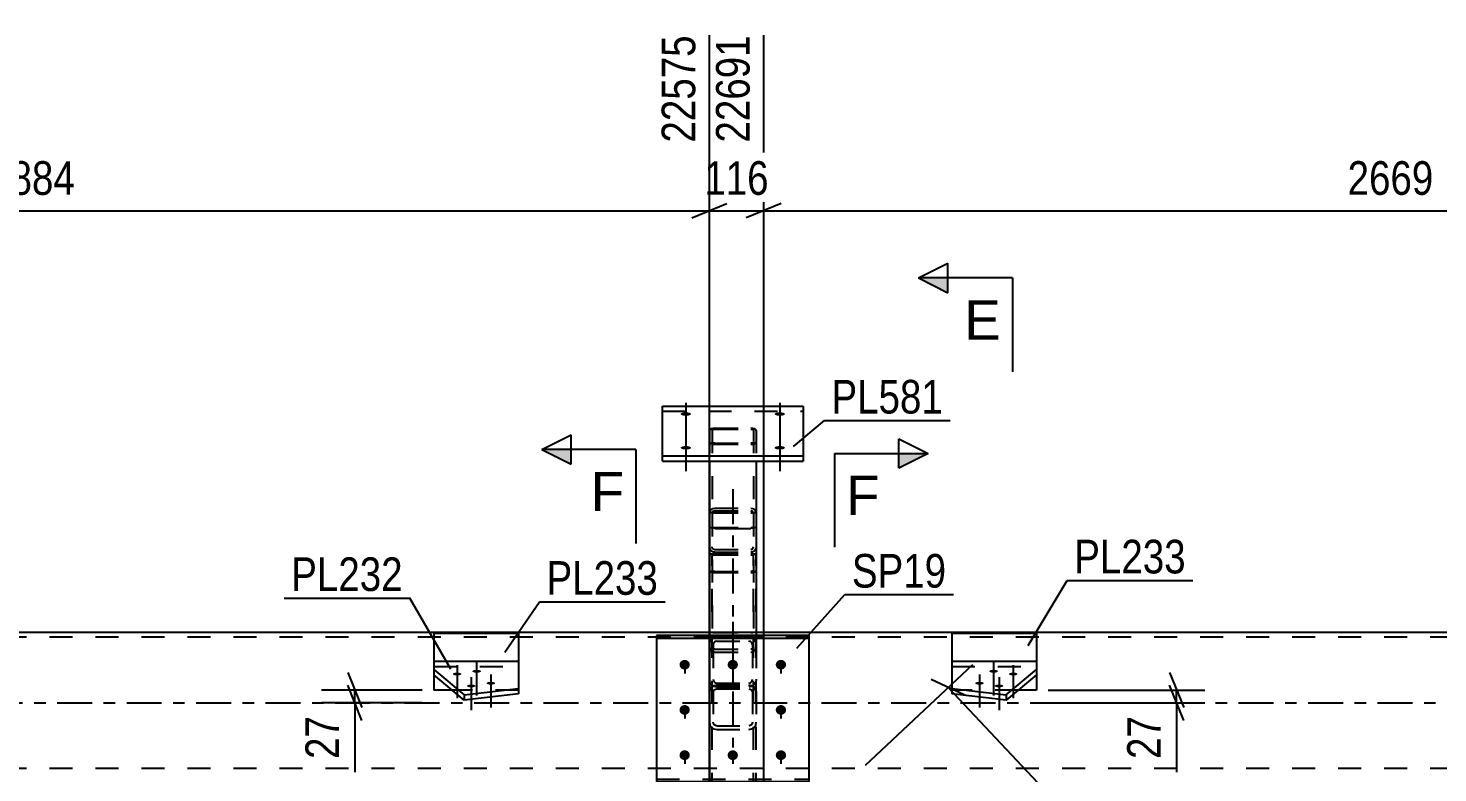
# Model space of a CAD drawing. Header units: millimetres. Extents: x 0 to 1189, y 0 to 841.
# Drawn here: x 908.7 to 1028.8, y 634.8 to 698.2 of the extents above; entities that cross this region are included whole.
import ezdxf

# ---------------------------------------------------------------- set-up
doc = ezdxf.new("R2010")
doc.units = ezdxf.units.MM
doc.linetypes.add('DXK_LINE_DOT2', pattern=[3.9198, 1.9599, -1.9599])
doc.linetypes.add('DXK_LINE_DOT3', pattern=[5.9187, 2.979, -0.9799, 0.9799, -0.9799])
doc.styles.add('Arial', font='ARIAL.TTF', dxfattribs={"height": 0.2})
doc.styles.add('Arial Narrow', font='ARIALN.TTF', dxfattribs={"height": 0.2})

# ---------------------------------------------------------------- blocks, each defined once
blk = doc.blocks.new('Part-814734972-5069 - 4669')
at = {"color": 7, "linetype": 'DXK_LINE_DOT2'}
for p, q in [((966.78, 664.08), (966.75, 664.02)), ((966.75, 664.02), (966.75, 661.38)), ((966.89, 664.14), (966.78, 664.08)), ((967.04, 664.17), (966.89, 664.14)), ((966.99, 664.02), (967, 664.05)), ((966.99, 664.02), (966.99, 655.82)), ((967, 664.05), (967.06, 664.08)), ((967.23, 664.19), (967.04, 664.17)), ((967.06, 664.08), (967.13, 664.1)), ((967.13, 664.1), (967.23, 664.1)), ((967.23, 664.19), (970.27, 664.19)), ((967.23, 664.1), (970.27, 664.1)), ((970.45, 664.17), (970.27, 664.19)), ((970.27, 664.1), (970.36, 664.1)), ((970.36, 664.1), (970.44, 664.08)), ((970.44, 664.08), (970.49, 664.05)), ((970.61, 664.14), (970.45, 664.17)), ((970.49, 664.05), (970.51, 664.02)), ((970.51, 664.02), (970.51, 655.82)), ((970.71, 664.08), (970.61, 664.14)), ((970.75, 664.02), (970.71, 664.08)), ((970.75, 664.02), (970.75, 661.38)), ((966.75, 662.98), (966.78, 662.92)), ((966.78, 662.92), (966.89, 662.87)), ((966.89, 662.87), (967.04, 662.83)), ((967, 662.95), (966.99, 662.98)), ((967.06, 662.92), (967, 662.95)), ((967.04, 662.83), (967.23, 662.82)), ((967.13, 662.91), (967.06, 662.92)), ((967.23, 662.9), (967.13, 662.91)), ((967.23, 662.9), (970.27, 662.9)), ((967.23, 662.82), (970.27, 662.82)), ((970.36, 662.91), (970.27, 662.9)), ((970.27, 662.82), (970.45, 662.83)), ((970.44, 662.92), (970.36, 662.91)), ((970.49, 662.95), (970.44, 662.92)), ((970.45, 662.83), (970.61, 662.87)), ((970.51, 662.98), (970.49, 662.95)), ((970.61, 662.87), (970.71, 662.92)), ((970.71, 662.92), (970.75, 662.98)), ((966.75, 656.88), (966.78, 656.95)), ((966.78, 656.95), (966.89, 657)), ((966.89, 657), (967.04, 657.04)), ((967, 656.91), (966.99, 656.88)), ((967.06, 656.94), (967, 656.91)), ((967.04, 657.04), (967.23, 657.05)), ((967.13, 656.96), (967.06, 656.94)), ((967.23, 656.97), (967.13, 656.96)), ((967.23, 657.05), (970.27, 657.05)), ((967.23, 656.97), (970.27, 656.97)), ((970.27, 657.05), (970.45, 657.04)), ((970.36, 656.96), (970.27, 656.97)), ((970.44, 656.94), (970.36, 656.96)), ((970.44, 656.94), (970.45, 656.93)), ((970.45, 657.04), (970.61, 657)), ((970.45, 656.93), (970.49, 656.91)), ((970.51, 656.88), (970.49, 656.91)), ((970.61, 657), (970.71, 656.95)), ((970.71, 656.95), (970.75, 656.88)), ((966.99, 655.82), (967, 655.78)), ((967, 655.78), (967.06, 655.76)), ((967.06, 655.76), (967.13, 655.74)), ((967.13, 655.74), (967.23, 655.73)), ((967.23, 655.73), (970.27, 655.73)), ((970.27, 655.73), (970.36, 655.74)), ((970.36, 655.74), (970.44, 655.76)), ((970.44, 655.76), (970.49, 655.78)), ((970.49, 655.78), (970.51, 655.82))]:
    blk.add_line(p, q, dxfattribs=at)
at = {"color": 2, "linetype": 'Continuous'}
for p, q in [((966.75, 661.38), (966.75, 655.82)), ((970.75, 661.38), (970.75, 655.82)), ((966.78, 655.75), (966.75, 655.82)), ((966.89, 655.7), (966.78, 655.75)), ((967.04, 655.66), (966.89, 655.7)), ((967.23, 655.65), (967.04, 655.66)), ((967.23, 655.65), (970.27, 655.65)), ((970.45, 655.66), (970.27, 655.65)), ((970.61, 655.7), (970.45, 655.66)), ((970.71, 655.75), (970.61, 655.7)), ((970.75, 655.82), (970.71, 655.75))]:
    blk.add_line(p, q, dxfattribs=at)
blk = doc.blocks.new('Part-814734972-4815 - 4669')
at = {"color": 2, "linetype": 'Continuous'}
for p, q in [((943.29, 646.69), (943.29, 644.33)), ((950.49, 646.69), (943.29, 646.69)), ((950.49, 646.69), (950.49, 644.33)), ((943.29, 643.19), (943.29, 641.89)), ((944.84, 641.89), (943.29, 641.89))]:
    blk.add_line(p, q, dxfattribs=at)
at = {"color": 7, "linetype": 'DXK_LINE_DOT2'}
for p, q in [((943.29, 644.33), (943.29, 643.19)), ((950.49, 644.33), (950.49, 641.89)), ((950.49, 641.89), (944.84, 641.89))]:
    blk.add_line(p, q, dxfattribs=at)
blk = doc.blocks.new('Bolt-814734972-4718 - 4669')
at = {"linetype": 'Continuous'}
for points in [[(990.96, 643.36), (990.89, 643.37), (990.81, 643.37), (990.75, 643.39), (990.69, 643.4), (990.65, 643.42), (990.62, 643.45), (990.6, 643.47), (990.6, 643.5), (990.62, 643.52), (990.65, 643.55), (990.69, 643.57), (990.75, 643.59), (990.81, 643.6), (990.89, 643.61), (990.96, 643.61), (991.04, 643.61), (991.11, 643.6), (991.17, 643.59), (991.23, 643.57), (991.27, 643.55), (991.3, 643.52), (991.32, 643.5), (991.32, 643.47), (991.3, 643.45), (991.27, 643.42), (991.23, 643.4), (991.17, 643.39), (991.11, 643.37), (991.04, 643.37)], [(989.75, 642.35), (989.68, 642.35), (989.61, 642.36), (989.54, 642.37), (989.49, 642.39), (989.44, 642.41), (989.41, 642.43), (989.39, 642.46), (989.39, 642.48), (989.41, 642.51), (989.44, 642.53), (989.49, 642.55), (989.54, 642.57), (989.61, 642.58), (989.68, 642.59), (989.75, 642.6), (989.83, 642.59), (989.9, 642.58), (989.96, 642.57), (990.02, 642.55), (990.06, 642.53), (990.1, 642.51), (990.11, 642.48), (990.11, 642.46), (990.1, 642.43), (990.06, 642.41), (990.02, 642.39), (989.96, 642.37), (989.9, 642.36), (989.83, 642.35)], [(991.42, 642.12), (991.34, 642.12), (991.27, 642.13), (991.21, 642.14), (991.15, 642.16), (991.11, 642.18), (991.08, 642.2), (991.06, 642.23), (991.06, 642.25), (991.08, 642.28), (991.11, 642.3), (991.15, 642.32), (991.21, 642.34), (991.27, 642.35), (991.34, 642.36), (991.42, 642.36), (991.49, 642.36), (991.57, 642.35), (991.63, 642.34), (991.69, 642.32), (991.73, 642.3), (991.76, 642.28), (991.78, 642.25), (991.78, 642.23), (991.76, 642.2), (991.73, 642.18), (991.69, 642.16), (991.63, 642.14), (991.57, 642.13), (991.49, 642.12)], [(992.63, 643.13), (992.55, 643.13), (992.48, 643.14), (992.42, 643.15), (992.36, 643.17), (992.32, 643.19), (992.29, 643.22), (992.27, 643.24), (992.27, 643.27), (992.29, 643.29), (992.32, 643.31), (992.36, 643.34), (992.42, 643.35), (992.48, 643.37), (992.55, 643.37), (992.63, 643.38), (992.7, 643.37), (992.77, 643.37), (992.84, 643.35), (992.9, 643.34), (992.94, 643.31), (992.97, 643.29), (992.99, 643.27), (992.99, 643.24), (992.97, 643.22), (992.94, 643.19), (992.9, 643.17), (992.84, 643.15), (992.77, 643.14), (992.7, 643.13)]]:
    blk.add_hatch(color=1, dxfattribs=at).paths.add_polyline_path(points)
at = {"color": 1, "linetype": 'Continuous'}
for p, q in [((990.96, 644.24), (990.96, 641.42)), ((992.63, 644), (992.63, 641.19)), ((989.75, 643.22), (989.75, 640.4)), ((991.42, 642.99), (991.42, 640.17))]:
    blk.add_line(p, q, dxfattribs=at)
blk = doc.blocks.new('Part-814734972-5061 - 4669')
at = {"color": 7, "linetype": 'DXK_LINE_DOT3'}
blk.add_line((968.75, 659), (968.75, 641.42), dxfattribs=at)
at = {"color": 7, "linetype": 'DXK_LINE_DOT2'}
for p, q in [((966.75, 656.93), (966.78, 657.1)), ((966.75, 656.93), (966.75, 655.82)), ((966.78, 657.1), (966.89, 657.24)), ((966.89, 657.24), (967.04, 657.34)), ((967, 657.01), (966.99, 656.93)), ((966.99, 656.93), (966.99, 645.61)), ((967.06, 657.09), (967, 657.01)), ((967.04, 657.34), (967.23, 657.38)), ((967.13, 657.13), (967.06, 657.09)), ((967.23, 657.15), (967.13, 657.13)), ((967.23, 657.38), (970.27, 657.38)), ((967.23, 657.15), (970.27, 657.15)), ((970.27, 657.38), (970.45, 657.34)), ((970.36, 657.13), (970.27, 657.15)), ((970.44, 657.09), (970.36, 657.13)), ((970.49, 657.01), (970.44, 657.09)), ((970.45, 657.34), (970.61, 657.24)), ((970.51, 656.93), (970.49, 657.01)), ((970.51, 656.93), (970.51, 645.61)), ((970.61, 657.24), (970.71, 657.1)), ((970.71, 657.1), (970.75, 656.93)), ((970.75, 656.93), (970.75, 655.82)), ((966.78, 653.91), (966.75, 654.08)), ((966.89, 653.76), (966.78, 653.91)), ((967.04, 653.66), (966.89, 653.76)), ((967, 653.99), (966.99, 654.08)), ((967.04, 653.94), (967, 653.99)), ((967.06, 653.92), (967.04, 653.94)), ((967.23, 653.63), (967.04, 653.66)), ((967.06, 653.92), (967.13, 653.87)), ((967.13, 653.87), (967.23, 653.85)), ((967.23, 653.85), (970.27, 653.85)), ((967.23, 653.63), (970.27, 653.63)), ((970.27, 653.85), (970.36, 653.87)), ((970.45, 653.66), (970.27, 653.63)), ((970.36, 653.87), (970.44, 653.92)), ((970.44, 653.92), (970.45, 653.94)), ((970.45, 653.94), (970.49, 653.99)), ((970.61, 653.76), (970.45, 653.66)), ((970.49, 653.99), (970.51, 654.08)), ((970.71, 653.91), (970.61, 653.76)), ((970.75, 654.08), (970.71, 653.91)), ((970.75, 646.8), (966.75, 646.8)), ((966.75, 646.8), (966.75, 645.61)), ((967.04, 646.8), (967.23, 646.8)), ((967.23, 646.8), (970.27, 646.8)), ((970.27, 646.8), (970.45, 646.8)), ((970.75, 646.8), (970.75, 645.61)), ((966.75, 645.61), (966.78, 645.42)), ((967, 645.51), (966.99, 645.61)), ((967.06, 645.43), (967, 645.51)), ((967.04, 645.14), (967.23, 645.1)), ((967.13, 645.38), (967.06, 645.43)), ((967.23, 645.36), (967.13, 645.38)), ((967.23, 645.36), (970.27, 645.36)), ((967.23, 645.1), (970.27, 645.1)), ((970.36, 645.38), (970.27, 645.36)), ((970.27, 645.1), (970.45, 645.14)), ((970.44, 645.43), (970.36, 645.38)), ((970.49, 645.51), (970.44, 645.43)), ((970.51, 645.61), (970.49, 645.51)), ((970.71, 645.42), (970.75, 645.61))]:
    blk.add_line(p, q, dxfattribs=at)
at = {"color": 2, "linetype": 'Continuous'}
for p, q in [((966.75, 655.82), (966.75, 646.8)), ((970.75, 655.82), (970.75, 646.8))]:
    blk.add_line(p, q, dxfattribs=at)
at = {"color": 7, "linetype": 'DXK_LINE_DOT2'}
for centre, start, end in [((967.25, 645.59), 200.6717, 245.5853), ((970.24, 645.59), 294.4147, 339.3283)]:
    blk.add_arc(centre, 0.497, start, end, dxfattribs=at)
blk = doc.blocks.new('Bolt-814734972-4819 - 4669')
at = {"linetype": 'Continuous'}
for points in [[(964.65, 644.46), (964.74, 644.45), (964.83, 644.42), (964.9, 644.38), (964.97, 644.32), (965.03, 644.25), (965.06, 644.17), (965.08, 644.09), (965.08, 644), (965.06, 643.92), (965.03, 643.84), (964.97, 643.77), (964.9, 643.71), (964.83, 643.67), (964.74, 643.64), (964.65, 643.63), (964.55, 643.64), (964.47, 643.67), (964.39, 643.71), (964.32, 643.77), (964.27, 643.84), (964.23, 643.92), (964.21, 644), (964.21, 644.09), (964.23, 644.17), (964.27, 644.25), (964.32, 644.32), (964.39, 644.38), (964.47, 644.42), (964.55, 644.45)], [(968.75, 644.46), (968.84, 644.45), (968.93, 644.42), (969, 644.38), (969.07, 644.32), (969.13, 644.25), (969.16, 644.17), (969.18, 644.09), (969.18, 644), (969.16, 643.92), (969.13, 643.84), (969.07, 643.77), (969, 643.71), (968.93, 643.67), (968.84, 643.64), (968.75, 643.63), (968.65, 643.64), (968.57, 643.67), (968.49, 643.71), (968.42, 643.77), (968.37, 643.84), (968.33, 643.92), (968.31, 644), (968.31, 644.09), (968.33, 644.17), (968.37, 644.25), (968.42, 644.32), (968.49, 644.38), (968.57, 644.42), (968.65, 644.45)], [(972.85, 644.46), (972.94, 644.45), (973.03, 644.42), (973.1, 644.38), (973.17, 644.32), (973.23, 644.25), (973.26, 644.17), (973.28, 644.09), (973.28, 644), (973.26, 643.92), (973.23, 643.84), (973.17, 643.77), (973.1, 643.71), (973.03, 643.67), (972.94, 643.64), (972.85, 643.63), (972.75, 643.64), (972.67, 643.67), (972.59, 643.71), (972.52, 643.77), (972.47, 643.84), (972.43, 643.92), (972.41, 644), (972.41, 644.09), (972.43, 644.17), (972.47, 644.25), (972.52, 644.32), (972.59, 644.38), (972.67, 644.42), (972.75, 644.45)], [(964.65, 640.61), (964.74, 640.6), (964.83, 640.57), (964.9, 640.53), (964.97, 640.47), (965.03, 640.4), (965.06, 640.32), (965.08, 640.24), (965.08, 640.15), (965.06, 640.07), (965.03, 639.99), (964.97, 639.92), (964.9, 639.86), (964.83, 639.82), (964.74, 639.79), (964.65, 639.78), (964.55, 639.79), (964.47, 639.82), (964.39, 639.86), (964.32, 639.92), (964.27, 639.99), (964.23, 640.07), (964.21, 640.15), (964.21, 640.24), (964.23, 640.32), (964.27, 640.4), (964.32, 640.47), (964.39, 640.53), (964.47, 640.57), (964.55, 640.6)], [(972.85, 640.61), (972.94, 640.6), (973.03, 640.57), (973.1, 640.53), (973.17, 640.47), (973.23, 640.4), (973.26, 640.32), (973.28, 640.24), (973.28, 640.15), (973.26, 640.07), (973.23, 639.99), (973.17, 639.92), (973.1, 639.86), (973.03, 639.82), (972.94, 639.79), (972.85, 639.78), (972.75, 639.79), (972.67, 639.82), (972.59, 639.86), (972.52, 639.92), (972.47, 639.99), (972.43, 640.07), (972.41, 640.15), (972.41, 640.24), (972.43, 640.32), (972.47, 640.4), (972.52, 640.47), (972.59, 640.53), (972.67, 640.57), (972.75, 640.6)], [(964.65, 636.76), (964.74, 636.75), (964.83, 636.72), (964.9, 636.68), (964.97, 636.62), (965.03, 636.55), (965.06, 636.47), (965.08, 636.38), (965.08, 636.3), (965.06, 636.21), (965.03, 636.13), (964.97, 636.06), (964.9, 636.01), (964.83, 635.96), (964.74, 635.94), (964.65, 635.93), (964.55, 635.94), (964.47, 635.96), (964.39, 636.01), (964.32, 636.06), (964.27, 636.13), (964.23, 636.21), (964.21, 636.3), (964.21, 636.38), (964.23, 636.47), (964.27, 636.55), (964.32, 636.62), (964.39, 636.68), (964.47, 636.72), (964.55, 636.75)], [(968.75, 636.76), (968.84, 636.75), (968.93, 636.72), (969, 636.68), (969.07, 636.62), (969.13, 636.55), (969.16, 636.47), (969.18, 636.38), (969.18, 636.3), (969.16, 636.21), (969.13, 636.13), (969.07, 636.06), (969, 636.01), (968.93, 635.96), (968.84, 635.94), (968.75, 635.93), (968.65, 635.94), (968.57, 635.96), (968.49, 636.01), (968.42, 636.06), (968.37, 636.13), (968.33, 636.21), (968.31, 636.3), (968.31, 636.38), (968.33, 636.47), (968.37, 636.55), (968.42, 636.62), (968.49, 636.68), (968.57, 636.72), (968.65, 636.75)], [(972.85, 636.76), (972.94, 636.75), (973.03, 636.72), (973.1, 636.68), (973.17, 636.62), (973.23, 636.55), (973.26, 636.47), (973.28, 636.38), (973.28, 636.3), (973.26, 636.21), (973.23, 636.13), (973.17, 636.06), (973.1, 636.01), (973.03, 635.96), (972.94, 635.94), (972.85, 635.93), (972.75, 635.94), (972.67, 635.96), (972.59, 636.01), (972.52, 636.06), (972.47, 636.13), (972.43, 636.21), (972.41, 636.3), (972.41, 636.38), (972.43, 636.47), (972.47, 636.55), (972.52, 636.62), (972.59, 636.68), (972.67, 636.72), (972.75, 636.75)]]:
    blk.add_hatch(color=1, dxfattribs=at).paths.add_polyline_path(points)
at = {"color": 1, "linetype": 'Continuous'}
for p, q in [((964.65, 644.44), (964.65, 643.31)), ((968.75, 644.44), (968.75, 643.31)), ((972.85, 644.44), (972.85, 643.31)), ((964.65, 640.59), (964.65, 639.46)), ((972.85, 640.59), (972.85, 639.46)), ((964.65, 636.74), (964.65, 635.6)), ((968.75, 636.74), (968.75, 635.6)), ((972.85, 636.74), (972.85, 635.6))]:
    blk.add_line(p, q, dxfattribs=at)
blk = doc.blocks.new('Part-814734972-4795 - 4669')
at = {"color": 7, "linetype": 'DXK_LINE_DOT2'}
for p, q in [((966.78, 653.39), (966.75, 653.31)), ((966.75, 519.2), (966.75, 653.31)), ((966.89, 653.45), (966.78, 653.39)), ((967.04, 653.49), (966.89, 653.45)), ((966.99, 653.31), (967, 653.35)), ((966.99, 519.2), (966.99, 653.31)), ((967, 653.35), (967.06, 653.38)), ((967.23, 653.51), (967.04, 653.49)), ((967.06, 653.38), (967.13, 653.4)), ((967.13, 653.4), (967.23, 653.41)), ((967.23, 653.51), (970.27, 653.51)), ((967.23, 653.41), (970.27, 653.41)), ((970.45, 653.49), (970.27, 653.51)), ((970.27, 653.41), (970.36, 653.4)), ((970.36, 653.4), (970.44, 653.38)), ((970.44, 653.38), (970.49, 653.35)), ((970.61, 653.45), (970.45, 653.49)), ((970.49, 653.35), (970.51, 653.31)), ((970.51, 519.2), (970.51, 653.31)), ((970.71, 653.39), (970.61, 653.45)), ((970.75, 653.31), (970.71, 653.39)), ((970.75, 519.2), (970.75, 653.31)), ((966.75, 652.08), (966.78, 652.01)), ((966.78, 652.01), (966.89, 651.94)), ((966.89, 651.94), (967.04, 651.9)), ((967, 652.04), (966.99, 652.08)), ((967.06, 652.01), (967, 652.04)), ((967.04, 651.9), (967.23, 651.89)), ((967.13, 651.99), (967.06, 652.01)), ((967.23, 651.99), (967.13, 651.99)), ((967.23, 651.99), (970.27, 651.99)), ((970.36, 651.99), (970.27, 651.99)), ((970.27, 651.89), (970.45, 651.9)), ((970.44, 652.01), (970.36, 651.99)), ((970.49, 652.04), (970.44, 652.01)), ((970.45, 651.9), (970.61, 651.94)), ((970.51, 652.08), (970.49, 652.04)), ((970.61, 651.94), (970.71, 652.01)), ((970.71, 652.01), (970.75, 652.08)), ((967.23, 651.89), (970.27, 651.89)), ((967.23, 538.6), (967.04, 538.38)), ((967.23, 538.6), (970.27, 538.6)), ((970.45, 538.38), (970.27, 538.6)), ((966.78, 536.85), (966.75, 535.78)), ((967.13, 537.08), (967.23, 537.19)), ((967.23, 537.19), (970.27, 537.19)), ((970.27, 537.19), (970.36, 537.08)), ((970.75, 535.78), (970.71, 536.85)), ((966.99, 535.78), (967, 536.31)), ((970.49, 536.31), (970.51, 535.78)), ((970.75, 519.2), (966.75, 519.2))]:
    blk.add_line(p, q, dxfattribs=at)
for centre, radius, start, end in [((972.49, 536.67), 5.71, 162.5476, 178.1446), ((965, 536.67), 5.71, 1.8554, 17.4524), ((969.86, 536.22), 2.85, 162.5476, 178.1446), ((967.64, 536.22), 2.85, 1.8554, 17.4524)]:
    blk.add_arc(centre, radius, start, end, dxfattribs=at)
blk = doc.blocks.new('Part-814734972-5202 - 4669')
at = {"color": 2, "linetype": 'Continuous'}
for p, q in [((950.49, 644.33), (943.29, 644.33)), ((943.29, 644.33), (943.29, 643.19)), ((943.29, 643.64), (945.86, 641.49)), ((950.49, 644.33), (950.49, 641.58)), ((945.86, 641.04), (943.29, 643.19)), ((945.86, 641.49), (950.49, 642.03)), ((950.49, 641.58), (945.86, 641.04)), ((945.86, 641.49), (945.86, 641.04))]:
    blk.add_line(p, q, dxfattribs=at)
at = {"color": 7, "linetype": 'DXK_LINE_DOT2'}
blk.add_line((943.29, 643.88), (950.49, 643.88), dxfattribs=at)
blk = doc.blocks.new('Part-814734972-4980 - 4669')
at = {"color": 7, "linetype": 'DXK_LINE_DOT3'}
blk.add_line((968.75, 647.69), (968.75, 636.99), dxfattribs=at)
at = {"color": 7, "linetype": 'DXK_LINE_DOT2'}
for p, q in [((966.75, 645.72), (966.79, 645.98)), ((967.14, 646.35), (967.39, 646.4)), ((967.39, 646.06), (967.26, 646.03)), ((967.39, 646.4), (970.11, 646.4)), ((967.39, 646.06), (970.11, 646.06)), ((970.11, 646.4), (970.35, 646.35)), ((970.23, 646.03), (970.11, 646.06)), ((970.7, 645.98), (970.75, 645.72)), ((966.75, 645.72), (966.75, 639.14)), ((967.09, 645.85), (967.07, 645.72)), ((967.07, 645.72), (967.07, 639.14)), ((970.43, 645.72), (970.4, 645.85)), ((970.43, 645.72), (970.43, 639.14)), ((970.75, 645.72), (970.75, 639.14)), ((966.79, 642.56), (966.75, 642.82)), ((967.07, 642.82), (967.09, 642.69)), ((967.39, 642.29), (967.14, 642.25)), ((967.26, 642.51), (967.39, 642.48)), ((967.39, 642.48), (970.11, 642.48)), ((967.39, 642.29), (970.11, 642.29)), ((970.11, 642.48), (970.23, 642.51)), ((970.35, 642.25), (970.11, 642.29)), ((970.4, 642.69), (970.43, 642.82)), ((970.75, 642.82), (970.7, 642.56)), ((966.79, 641.92), (966.75, 641.69)), ((966.93, 642.12), (966.79, 641.92)), ((967.14, 642.25), (966.93, 642.12)), ((967.07, 641.69), (967.09, 641.81)), ((967.09, 641.81), (967.16, 641.9)), ((967.39, 642.14), (967.14, 642.19)), ((967.16, 641.9), (967.26, 641.97)), ((967.26, 641.97), (967.39, 641.99)), ((967.39, 642.14), (970.11, 642.14)), ((967.39, 641.99), (970.11, 641.99)), ((970.35, 642.19), (970.11, 642.14)), ((970.11, 641.99), (970.23, 641.97)), ((970.23, 641.97), (970.33, 641.9)), ((970.33, 641.9), (970.4, 641.81)), ((970.56, 642.12), (970.35, 642.25)), ((970.4, 641.81), (970.43, 641.69)), ((970.7, 641.92), (970.56, 642.12)), ((970.75, 641.69), (970.7, 641.92)), ((966.75, 639.14), (966.79, 638.91)), ((966.79, 638.91), (966.93, 638.71)), ((966.93, 638.71), (967.14, 638.58)), ((967.09, 639.02), (967.07, 639.14)), ((967.16, 638.92), (967.09, 639.02)), ((967.26, 638.86), (967.16, 638.92)), ((967.39, 638.83), (967.26, 638.86)), ((967.39, 638.83), (970.11, 638.83)), ((970.23, 638.86), (970.11, 638.83)), ((970.33, 638.92), (970.23, 638.86)), ((970.4, 639.02), (970.33, 638.92)), ((970.35, 638.58), (970.56, 638.71)), ((970.43, 639.14), (970.4, 639.02)), ((970.56, 638.71), (970.7, 638.91)), ((970.7, 638.91), (970.75, 639.14)), ((967.14, 638.58), (967.39, 638.53)), ((967.39, 638.53), (970.11, 638.53)), ((970.11, 638.53), (970.35, 638.58))]:
    blk.add_line(p, q, dxfattribs=at)
for centre, radius, start, end in [((967.41, 645.74), 0.662, 114.32, 159.2417), ((967.4, 645.73), 0.331, 114.32, 159.2417), ((970.09, 645.73), 0.331, 20.7583, 65.68), ((970.08, 645.74), 0.662, 20.7583, 65.68), ((967.41, 642.8), 0.662, 200.7583, 245.68), ((967.4, 642.81), 0.331, 200.7583, 245.68), ((970.09, 642.81), 0.331, 294.32, 339.2417), ((970.08, 642.8), 0.662, 294.32, 339.2417)]:
    blk.add_arc(centre, radius, start, end, dxfattribs=at)
blk = doc.blocks.new('Bolt-814734972-5001 - 4669')
at = {"linetype": 'Continuous'}
for points in [[(964.75, 665.24), (964.66, 665.24), (964.57, 665.25), (964.49, 665.27), (964.42, 665.29), (964.37, 665.31), (964.33, 665.34), (964.31, 665.37), (964.31, 665.4), (964.33, 665.43), (964.37, 665.46), (964.42, 665.49), (964.49, 665.51), (964.57, 665.52), (964.66, 665.53), (964.75, 665.54), (964.84, 665.53), (964.93, 665.52), (965.01, 665.51), (965.07, 665.49), (965.13, 665.46), (965.17, 665.43), (965.18, 665.4), (965.18, 665.37), (965.17, 665.34), (965.13, 665.31), (965.07, 665.29), (965.01, 665.27), (964.93, 665.25), (964.84, 665.24)], [(964.75, 662.36), (964.66, 662.37), (964.57, 662.38), (964.49, 662.39), (964.42, 662.41), (964.37, 662.44), (964.33, 662.47), (964.31, 662.5), (964.31, 662.53), (964.33, 662.56), (964.37, 662.59), (964.42, 662.61), (964.49, 662.64), (964.57, 662.65), (964.66, 662.66), (964.75, 662.66), (964.84, 662.66), (964.93, 662.65), (965.01, 662.64), (965.07, 662.61), (965.13, 662.59), (965.17, 662.56), (965.18, 662.53), (965.18, 662.5), (965.17, 662.47), (965.13, 662.44), (965.07, 662.41), (965.01, 662.39), (964.93, 662.38), (964.84, 662.37)]]:
    blk.add_hatch(color=1, dxfattribs=at).paths.add_polyline_path(points)
at = {"color": 1, "linetype": 'Continuous'}
for p, q in [((964.75, 666.33), (964.75, 663.39)), ((964.75, 663.45), (964.75, 660.52))]:
    blk.add_line(p, q, dxfattribs=at)
blk = doc.blocks.new('Part-814734972-5025 - 4669')
at = {"color": 2, "linetype": 'Continuous'}
blk.add_line((1096.74, 646.8), (118.1, 646.8), dxfattribs=at)
at = {"color": 7, "linetype": 'DXK_LINE_DOT2'}
for p, q in [((1096.74, 646.4), (118.1, 646.4)), ((1096.74, 635.2), (118.1, 635.2))]:
    blk.add_line(p, q, dxfattribs=at)
at = {"color": 7, "linetype": 'DXK_LINE_DOT3'}
blk.add_line((118.1, 640.8), (1096.74, 640.8), dxfattribs=at)
blk = doc.blocks.new('Part-814734972-5060 - 4669')
at = {"color": 2, "linetype": 'Continuous'}
for p, q in [((975.25, 646.52), (962.25, 646.52)), ((962.25, 646.52), (962.25, 634.09)), ((962.25, 646.3), (975.25, 646.3)), ((975.25, 634.09), (975.25, 646.52)), ((962.25, 634.09), (975.25, 634.09))]:
    blk.add_line(p, q, dxfattribs=at)
at = {"color": 7, "linetype": 'DXK_LINE_DOT2'}
blk.add_line((962.25, 634.31), (975.25, 634.31), dxfattribs=at)
blk = doc.blocks.new('Bolt-814734972-5239 - 4669')
at = {"linetype": 'Continuous'}
for points in [[(972.75, 665.24), (972.66, 665.24), (972.57, 665.25), (972.49, 665.27), (972.42, 665.29), (972.37, 665.31), (972.33, 665.34), (972.31, 665.37), (972.31, 665.4), (972.33, 665.43), (972.37, 665.46), (972.42, 665.49), (972.49, 665.51), (972.57, 665.52), (972.66, 665.53), (972.75, 665.54), (972.84, 665.53), (972.93, 665.52), (973.01, 665.51), (973.07, 665.49), (973.13, 665.46), (973.17, 665.43), (973.18, 665.4), (973.18, 665.37), (973.17, 665.34), (973.13, 665.31), (973.07, 665.29), (973.01, 665.27), (972.93, 665.25), (972.84, 665.24)], [(972.75, 662.36), (972.66, 662.37), (972.57, 662.38), (972.49, 662.39), (972.42, 662.41), (972.37, 662.44), (972.33, 662.47), (972.31, 662.5), (972.31, 662.53), (972.33, 662.56), (972.37, 662.59), (972.42, 662.61), (972.49, 662.64), (972.57, 662.65), (972.66, 662.66), (972.75, 662.66), (972.84, 662.66), (972.93, 662.65), (973.01, 662.64), (973.07, 662.61), (973.13, 662.59), (973.17, 662.56), (973.18, 662.53), (973.18, 662.5), (973.17, 662.47), (973.13, 662.44), (973.07, 662.41), (973.01, 662.39), (972.93, 662.38), (972.84, 662.37)]]:
    blk.add_hatch(color=1, dxfattribs=at).paths.add_polyline_path(points)
at = {"color": 1, "linetype": 'Continuous'}
for p, q in [((972.75, 666.33), (972.75, 663.39)), ((972.75, 663.45), (972.75, 660.52))]:
    blk.add_line(p, q, dxfattribs=at)
blk = doc.blocks.new('Part-814734972-5183 - 4669')
at = {"color": 2, "linetype": 'Continuous'}
for p, q in [((994.6, 644.33), (987.4, 644.33)), ((987.4, 644.33), (987.4, 641.58)), ((992.04, 641.49), (994.6, 643.64)), ((994.6, 644.33), (994.6, 643.19)), ((994.6, 643.19), (992.04, 641.04)), ((987.4, 642.03), (992.04, 641.49)), ((992.04, 641.04), (987.4, 641.58)), ((992.04, 641.49), (992.04, 641.04))]:
    blk.add_line(p, q, dxfattribs=at)
at = {"color": 7, "linetype": 'DXK_LINE_DOT2'}
blk.add_line((987.4, 643.88), (994.6, 643.88), dxfattribs=at)
blk = doc.blocks.new('Part-814734972-5188 - 4669')
at = {"color": 2, "linetype": 'Continuous'}
for p, q in [((987.4, 646.69), (987.4, 644.33)), ((994.6, 646.69), (987.4, 646.69)), ((994.6, 646.69), (994.6, 644.33)), ((994.6, 643.19), (994.6, 641.89)), ((994.6, 641.89), (993.05, 641.89))]:
    blk.add_line(p, q, dxfattribs=at)
at = {"color": 7, "linetype": 'DXK_LINE_DOT2'}
for p, q in [((987.4, 644.33), (987.4, 641.89)), ((994.6, 644.33), (994.6, 643.19)), ((993.05, 641.89), (987.4, 641.89))]:
    blk.add_line(p, q, dxfattribs=at)
blk = doc.blocks.new('Bolt-814734972-5203 - 4669')
at = {"linetype": 'Continuous'}
for points in [[(946.93, 643.36), (946.86, 643.37), (946.79, 643.37), (946.72, 643.39), (946.66, 643.4), (946.62, 643.42), (946.59, 643.45), (946.57, 643.47), (946.57, 643.5), (946.59, 643.52), (946.62, 643.55), (946.66, 643.57), (946.72, 643.59), (946.79, 643.6), (946.86, 643.61), (946.93, 643.61), (947.01, 643.61), (947.08, 643.6), (947.14, 643.59), (947.2, 643.57), (947.24, 643.55), (947.27, 643.52), (947.29, 643.5), (947.29, 643.47), (947.27, 643.45), (947.24, 643.42), (947.2, 643.4), (947.14, 643.39), (947.08, 643.37), (947.01, 643.37)], [(945.27, 643.13), (945.19, 643.13), (945.12, 643.14), (945.05, 643.15), (945, 643.17), (944.95, 643.19), (944.92, 643.22), (944.91, 643.24), (944.91, 643.27), (944.92, 643.29), (944.95, 643.31), (945, 643.34), (945.05, 643.35), (945.12, 643.37), (945.19, 643.37), (945.27, 643.38), (945.34, 643.37), (945.41, 643.37), (945.48, 643.35), (945.53, 643.34), (945.58, 643.31), (945.61, 643.29), (945.62, 643.27), (945.62, 643.24), (945.61, 643.22), (945.58, 643.19), (945.53, 643.17), (945.48, 643.15), (945.41, 643.14), (945.34, 643.13)], [(946.47, 642.12), (946.4, 642.12), (946.33, 642.13), (946.26, 642.14), (946.21, 642.16), (946.16, 642.18), (946.13, 642.2), (946.12, 642.23), (946.12, 642.25), (946.13, 642.28), (946.16, 642.3), (946.21, 642.32), (946.26, 642.34), (946.33, 642.35), (946.4, 642.36), (946.47, 642.36), (946.55, 642.36), (946.62, 642.35), (946.69, 642.34), (946.74, 642.32), (946.79, 642.3), (946.82, 642.28), (946.83, 642.25), (946.83, 642.23), (946.82, 642.2), (946.79, 642.18), (946.74, 642.16), (946.69, 642.14), (946.62, 642.13), (946.55, 642.12)], [(948.14, 642.35), (948.07, 642.35), (947.99, 642.36), (947.93, 642.37), (947.87, 642.39), (947.83, 642.41), (947.8, 642.43), (947.78, 642.46), (947.78, 642.48), (947.8, 642.51), (947.83, 642.53), (947.87, 642.55), (947.93, 642.57), (947.99, 642.58), (948.07, 642.59), (948.14, 642.6), (948.22, 642.59), (948.29, 642.58), (948.35, 642.57), (948.41, 642.55), (948.45, 642.53), (948.48, 642.51), (948.5, 642.48), (948.5, 642.46), (948.48, 642.43), (948.45, 642.41), (948.41, 642.39), (948.35, 642.37), (948.29, 642.36), (948.22, 642.35)]]:
    blk.add_hatch(color=1, dxfattribs=at).paths.add_polyline_path(points)
at = {"color": 1, "linetype": 'Continuous'}
for p, q in [((945.27, 644), (945.27, 641.19)), ((946.93, 644.24), (946.93, 641.42)), ((946.47, 642.99), (946.47, 640.17)), ((948.14, 643.22), (948.14, 640.4))]:
    blk.add_line(p, q, dxfattribs=at)
blk = doc.blocks.new('Part-814734972-5223 - 4669')
at = {"color": 2, "linetype": 'Continuous'}
for p, q in [((962.75, 661.38), (962.75, 666.07)), ((962.75, 666.07), (974.75, 666.07)), ((974.75, 666.07), (974.75, 661.38)), ((962.75, 661.83), (974.75, 661.83)), ((962.75, 661.38), (974.75, 661.38))]:
    blk.add_line(p, q, dxfattribs=at)
at = {"color": 7, "linetype": 'DXK_LINE_DOT2'}
blk.add_line((962.75, 665.62), (974.75, 665.62), dxfattribs=at)
blk = doc.blocks.new('StraightDimension-814734972-5713 - 4669')
at = {"color": 7, "linetype": 'Continuous'}
for p, q in [((858.73, 635.48), (871.1, 647.12)), ((870.49, 644.48), (867.56, 645.84)), ((869.03, 645.16), (919.76, 591.22)), ((909.47, 581.54), (921.84, 593.17)), ((918.3, 591.9), (921.22, 590.53))]:
    blk.add_line(p, q, dxfattribs=at)
at = {"color": 0}
blk.add_wipeout([(897.86, 615.6), (900.91, 618.48), (895.08, 624.68), (892.02, 621.8)], dxfattribs=at)
at = {"color": 3, "style": 'Arial Narrow'}
blk.add_text('1851', height=2.863, rotation=-46.7591, dxfattribs=at).set_placement((892.87, 621.78))
blk = doc.blocks.new('StraightDimension-814734972-26648 - 4669')
at = {"color": 7, "linetype": 'Continuous'}
for p, q in [((971.38, 633.73), (971.38, 697.64)), ((1078.15, 635.8), (1078.15, 693.14)), ((972.88, 683.3), (969.88, 682.1)), ((1076.65, 682.1), (1079.65, 683.3)), ((971.38, 682.7), (1078.15, 682.7))]:
    blk.add_line(p, q, dxfattribs=at)
at = {"color": 0}
blk.add_wipeout([(1029.02, 683.45), (1029.02, 687.65), (1020.51, 687.65), (1020.51, 683.45)], dxfattribs=at)
at = {"color": 3, "style": 'Arial Narrow'}
blk.add_text('2669', height=2.863, dxfattribs=at).set_placement((1021.11, 684.05))
at = {"color": 0, "linetype": 'Continuous'}
blk.add_wipeout([(1077.55, 693.74), (1073.35, 693.74), (1073.35, 683.4), (1077.55, 683.4)], dxfattribs=at)
at = {"color": 3, "linetype": 'Continuous', "style": 'Arial Narrow'}
blk.add_text('25360', height=2.863, rotation=90.0002, dxfattribs=at).set_placement((1076.95, 684))
blk = doc.blocks.new('StraightDimension-814734972-6584 - 4669')
at = {"color": 7, "linetype": 'Continuous'}
for p, q in [((980.05, 635.48), (989.18, 644.06)), ((988.56, 641.43), (985.64, 642.79)), ((987.1, 642.11), (1036.52, 589.57)), ((1029.47, 582.94), (1038.59, 591.52)), ((1035.05, 590.25), (1037.98, 588.88))]:
    blk.add_line(p, q, dxfattribs=at)
at = {"color": 0}
blk.add_wipeout([(1015.27, 613.25), (1018.33, 616.13), (1012.5, 622.33), (1009.44, 619.45)], dxfattribs=at)
at = {"color": 3, "style": 'Arial Narrow'}
blk.add_text('1803', height=2.863, rotation=-46.7591, dxfattribs=at).set_placement((1010.29, 619.43))
blk = doc.blocks.new('StraightDimension-814734972-25615 - 4669')
at = {"color": 7, "linetype": 'Continuous'}
for p, q in [((935.96, 643.39), (937.16, 640.39)), ((937.16, 639.3), (935.96, 642.3)), ((942.29, 641.89), (933.71, 641.89)), ((936.56, 640.8), (936.56, 641.89)), ((942.29, 640.8), (933.71, 640.8)), ((936.56, 640.8), (936.56, 634.89)), ((936.56, 640.8), (936.56, 634.89))]:
    blk.add_line(p, q, dxfattribs=at)
at = {"color": 0}
blk.add_wipeout([(935.81, 640.27), (931.61, 640.27), (931.61, 635.42), (935.81, 635.42)], dxfattribs=at)
at = {"color": 3, "style": 'Arial Narrow'}
blk.add_text('27', height=2.863, rotation=90.0002, dxfattribs=at).set_placement((935.21, 636.02))
blk = doc.blocks.new('StraightDimension-814734972-25638 - 4669')
at = {"color": 7, "linetype": 'Continuous'}
for p, q in [((1005.95, 643.39), (1007.15, 640.39)), ((1007.15, 639.3), (1005.95, 642.3)), ((995.6, 641.89), (1008.95, 641.89)), ((1006.55, 640.8), (1006.55, 641.89)), ((996.28, 640.8), (1008.95, 640.8)), ((1006.55, 640.8), (1006.55, 634.89)), ((1006.55, 640.8), (1006.55, 634.89))]:
    blk.add_line(p, q, dxfattribs=at)
at = {"color": 0}
blk.add_wipeout([(1005.8, 640.27), (1001.6, 640.27), (1001.6, 635.42), (1005.8, 635.42)], dxfattribs=at)
at = {"color": 3, "style": 'Arial Narrow'}
blk.add_text('27', height=2.863, rotation=90.0002, dxfattribs=at).set_placement((1005.2, 636.02))
blk = doc.blocks.new('StraightDimension-814734972-26649 - 4669')
at = {"color": 7, "linetype": 'Continuous'}
for p, q in [((966.75, 520.08), (966.75, 697.64)), ((971.38, 633.73), (971.38, 697.64)), ((965.25, 682.1), (968.25, 683.3)), ((972.88, 683.3), (969.88, 682.1)), ((966.75, 682.7), (971.38, 682.7))]:
    blk.add_line(p, q, dxfattribs=at)
at = {"color": 0}
blk.add_wipeout([(972.4, 683.45), (972.4, 687.65), (965.72, 687.65), (965.72, 683.45)], dxfattribs=at)
at = {"color": 3, "style": 'Arial Narrow'}
blk.add_text('116', height=2.863, dxfattribs=at).set_placement((966.32, 684.05))
at = {"color": 0, "linetype": 'Continuous'}
blk.add_wipeout([(970.78, 698.24), (966.58, 698.24), (966.58, 687.9), (970.78, 687.9)], dxfattribs=at)
at = {"color": 3, "linetype": 'Continuous', "style": 'Arial Narrow'}
blk.add_text('22691', height=2.863, rotation=90.0002, dxfattribs=at).set_placement((970.18, 688.5))
blk = doc.blocks.new('StraightDimension-814734972-26650 - 4669')
at = {"color": 7, "linetype": 'Continuous'}
for p, q in [((966.75, 520.08), (966.75, 697.64)), ((965.25, 682.1), (968.25, 683.3)), ((851.38, 682.7), (966.75, 682.7))]:
    blk.add_line(p, q, dxfattribs=at)
at = {"color": 0}
blk.add_wipeout([(913.32, 683.45), (913.32, 687.65), (904.81, 687.65), (904.81, 683.45)], dxfattribs=at)
at = {"color": 3, "style": 'Arial Narrow'}
blk.add_text('2884', height=2.863, dxfattribs=at).set_placement((905.41, 684.05))
at = {"color": 0, "linetype": 'Continuous'}
blk.add_wipeout([(966.15, 698.24), (961.95, 698.24), (961.95, 687.9), (966.15, 687.9)], dxfattribs=at)
at = {"color": 3, "linetype": 'Continuous', "style": 'Arial Narrow'}
blk.add_text('22575', height=2.863, rotation=90.0002, dxfattribs=at).set_placement((965.55, 688.5))
blk = doc.blocks.new('StraightDimension-814734972-27715 - 4669')
at = {"color": 7, "linetype": 'Continuous'}
blk.add_line((966.75, 652.51), (966.75, 470.21), dxfattribs=at)
blk = doc.blocks.new('StraightDimension-814734972-27716 - 4669')
at = {"color": 7, "linetype": 'Continuous'}
blk.add_line((966.75, 652.51), (966.75, 470.21), dxfattribs=at)
blk = doc.blocks.new('Mark-814734972-4811 - 4669')
at = {"color": 0}
blk.add_wipeout([(962.39, 650), (962.39, 653), (952.88, 653), (952.88, 650)], dxfattribs=at)
blk.add_wipeout([(962.39, 650), (962.39, 653), (952.88, 653), (952.88, 650)], dxfattribs=at)
at = {"color": 30, "linetype": 'Continuous'}
for p, q in [((949.32, 645.12), (952.28, 649.4)), ((952.28, 649.4), (962.99, 649.4))]:
    blk.add_line(p, q, dxfattribs=at)
at = {"color": 3, "style": 'Arial Narrow'}
blk.add_text('PL233', height=2.863, dxfattribs=at).set_placement((952.88, 650))
blk = doc.blocks.new('Mark-814734972-25602 - 4669')
at = {"color": 0}
blk.add_wipeout([(940.64, 650.32), (940.64, 653.32), (931.14, 653.32), (931.14, 650.32)], dxfattribs=at)
blk.add_wipeout([(940.64, 650.32), (940.64, 653.32), (931.14, 653.32), (931.14, 650.32)], dxfattribs=at)
at = {"color": 30, "linetype": 'Continuous'}
for p in [(930.54, 649.72), (944.74, 643.66)]:
    blk.add_line(p, (941.24, 649.72), dxfattribs=at)
at = {"color": 3, "style": 'Arial Narrow'}
blk.add_text('PL232', height=2.863, dxfattribs=at).set_placement((931.14, 650.32))
blk = doc.blocks.new('Mark-814734972-5219 - 4669')
at = {"color": 0}
blk.add_wipeout([(986.65, 665.43), (986.65, 668.43), (977.15, 668.43), (977.15, 665.43)], dxfattribs=at)
blk.add_wipeout([(986.65, 665.43), (986.65, 668.43), (977.15, 668.43), (977.15, 665.43)], dxfattribs=at)
at = {"color": 30, "linetype": 'Continuous'}
for p, q in [((973.93, 662.61), (976.55, 664.83)), ((976.55, 664.83), (987.25, 664.83))]:
    blk.add_line(p, q, dxfattribs=at)
at = {"color": 3, "style": 'Arial Narrow'}
blk.add_text('PL581', height=2.863, dxfattribs=at).set_placement((977.15, 665.43))
blk = doc.blocks.new('Mark-814734972-5056 - 4669')
at = {"color": 0}
blk.add_wipeout([(986.93, 650.61), (986.93, 653.61), (978.89, 653.61), (978.89, 650.61)], dxfattribs=at)
blk.add_wipeout([(986.93, 650.61), (986.93, 653.61), (978.89, 653.61), (978.89, 650.61)], dxfattribs=at)
at = {"color": 30, "linetype": 'Continuous'}
for p, q in [((974.21, 645.45), (978.29, 650.01)), ((978.29, 650.01), (987.53, 650.01))]:
    blk.add_line(p, q, dxfattribs=at)
at = {"color": 3, "style": 'Arial Narrow'}
blk.add_text('SP19', height=2.863, dxfattribs=at).set_placement((978.89, 650.61))
blk = doc.blocks.new('Mark-814734972-5184 - 4669')
at = {"color": 0}
blk.add_wipeout([(1007.33, 651.82), (1007.33, 654.82), (997.83, 654.82), (997.83, 651.82)], dxfattribs=at)
blk.add_wipeout([(1007.33, 651.82), (1007.33, 654.82), (997.83, 654.82), (997.83, 651.82)], dxfattribs=at)
at = {"color": 30, "linetype": 'Continuous'}
for p, q in [((993.91, 645.69), (997.23, 651.22)), ((997.23, 651.22), (1007.93, 651.22))]:
    blk.add_line(p, q, dxfattribs=at)
at = {"color": 3, "style": 'Arial Narrow'}
blk.add_text('PL233', height=2.863, dxfattribs=at).set_placement((997.83, 651.82))
blk = doc.blocks.new('SectionMark-814734972-6637 - 4669')
at = {"linetype": 'Continuous'}
blk.add_hatch(color=6, dxfattribs=at).paths.add_polyline_path([(987.07, 676.97), (987.07, 675.72), (984.57, 676.97)])
at = {"color": 6, "linetype": 'Continuous'}
for p, q in [((984.57, 676.97), (987.07, 678.22)), ((987.07, 675.72), (987.07, 678.22)), ((992.57, 676.97), (984.57, 676.97)), ((984.57, 676.97), (987.07, 675.72)), ((992.57, 676.97), (992.57, 668.97))]:
    blk.add_line(p, q, dxfattribs=at)
at = {"color": 0, "linetype": 'Continuous'}
blk.add_wipeout([(991.57, 671.72), (991.57, 675.22), (988.46, 675.22), (988.46, 671.72)], dxfattribs=at)
at = {"color": 3, "linetype": 'Continuous', "style": 'Arial'}
blk.add_text('E', height=3.34, dxfattribs=at).set_placement((988.46, 671.72))
blk = doc.blocks.new('SectionMark-814734972-37779 - 4669')
at = {"linetype": 'Continuous'}
for points in [[(954.99, 662.37), (954.99, 661.12), (952.49, 662.37)], [(954.99, 615.53), (954.99, 614.28), (952.49, 614.28)]]:
    blk.add_hatch(color=6, dxfattribs=at).paths.add_polyline_path(points)
at = {"color": 6, "linetype": 'Continuous'}
for p, q in [((952.49, 662.37), (954.99, 663.62)), ((954.99, 661.12), (954.99, 663.62)), ((960.49, 662.37), (952.49, 662.37)), ((952.49, 662.37), (954.99, 661.12)), ((960.49, 662.37), (960.49, 654.37)), ((960.49, 614.28), (960.49, 622.28)), ((952.49, 614.28), (954.99, 615.53)), ((954.99, 615.53), (954.99, 613.03)), ((960.49, 614.28), (952.49, 614.28)), ((954.99, 613.03), (952.49, 614.28))]:
    blk.add_line(p, q, dxfattribs=at)
at = {"color": 0, "linetype": 'Continuous'}
for points in [[(959.49, 657.12), (959.49, 660.62), (956.64, 660.62), (956.64, 657.12)], [(959.49, 616.03), (959.49, 619.53), (956.64, 619.53), (956.64, 616.03)]]:
    blk.add_wipeout(points, dxfattribs=at)
at = {"color": 3, "linetype": 'Continuous', "style": 'Arial'}
for p in [(956.64, 657.12), (956.64, 616.03)]:
    blk.add_text('F', height=3.34, dxfattribs=at).set_placement(p)
blk = doc.blocks.new('SectionMark-814734972-37780 - 4669')
at = {"linetype": 'Continuous'}
for points in [[(982.9, 660.79), (982.9, 662.04), (985.4, 662.04)], [(982.9, 616.96), (982.9, 618.21), (985.4, 616.96)]]:
    blk.add_hatch(color=6, dxfattribs=at).paths.add_polyline_path(points)
at = {"color": 6, "linetype": 'Continuous'}
for p, q in [((982.9, 660.79), (982.9, 663.29)), ((982.9, 663.29), (985.4, 662.04)), ((977.4, 662.04), (977.4, 654.04)), ((977.4, 662.04), (985.4, 662.04)), ((985.4, 662.04), (982.9, 660.79)), ((977.4, 616.96), (977.4, 624.96)), ((985.4, 616.96), (982.9, 618.21)), ((982.9, 618.21), (982.9, 615.71)), ((977.4, 616.96), (985.4, 616.96)), ((985.4, 616.96), (982.9, 615.71))]:
    blk.add_line(p, q, dxfattribs=at)
at = {"color": 0, "linetype": 'Continuous'}
for points in [[(981.25, 656.79), (981.25, 660.29), (978.4, 660.29), (978.4, 656.79)], [(981.25, 618.71), (981.25, 622.21), (978.4, 622.21), (978.4, 618.71)]]:
    blk.add_wipeout(points, dxfattribs=at)
at = {"color": 3, "linetype": 'Continuous', "style": 'Arial'}
for p in [(978.4, 656.79), (978.4, 618.71)]:
    blk.add_text('F', height=3.34, dxfattribs=at).set_placement(p)

msp = doc.modelspace()

# ---------------------------------------------------------------- block references
for name in ['Bolt-814734972-5001 - 4669', 'Bolt-814734972-5239 - 4669', 'Part-814734972-5223 - 4669', 'Part-814734972-5069 - 4669', 'Part-814734972-5061 - 4669', 'Part-814734972-4795 - 4669', 'Part-814734972-5025 - 4669', 'Part-814734972-4980 - 4669', 'Part-814734972-4815 - 4669', 'Part-814734972-5060 - 4669', 'Part-814734972-5188 - 4669', 'Part-814734972-5202 - 4669', 'Bolt-814734972-5203 - 4669', 'Bolt-814734972-4819 - 4669', 'Part-814734972-5183 - 4669', 'Bolt-814734972-4718 - 4669']:
    msp.add_blockref(name, (0, 0))

# ---------------------------------------------------------------- next in the draw order: block references
for name in ['StraightDimension-814734972-26648 - 4669', 'StraightDimension-814734972-5713 - 4669', 'StraightDimension-814734972-25615 - 4669']:
    msp.add_blockref(name, (0, 0))

# ---------------------------------------------------------------- next in the draw order: block references
for name in ['StraightDimension-814734972-26649 - 4669', 'Mark-814734972-5219 - 4669', 'Mark-814734972-5184 - 4669', 'Mark-814734972-5056 - 4669', 'StraightDimension-814734972-6584 - 4669']:
    msp.add_blockref(name, (0, 0))

# ---------------------------------------------------------------- next in the draw order: block references
for name in ['StraightDimension-814734972-26650 - 4669', 'SectionMark-814734972-6637 - 4669', 'StraightDimension-814734972-25638 - 4669']:
    msp.add_blockref(name, (0, 0))

# ---------------------------------------------------------------- next in the draw order: block references
for name in ['SectionMark-814734972-37780 - 4669', 'Mark-814734972-25602 - 4669', 'StraightDimension-814734972-27715 - 4669']:
    msp.add_blockref(name, (0, 0))

# ---------------------------------------------------------------- next in the draw order: block references
msp.add_blockref('StraightDimension-814734972-27716 - 4669', (0, 0))

# ---------------------------------------------------------------- next in the draw order: block references
msp.add_blockref('Mark-814734972-4811 - 4669', (0, 0))

# ---------------------------------------------------------------- next in the draw order: block references
msp.add_blockref('SectionMark-814734972-37779 - 4669', (0, 0))

doc.saveas('drawing.dxf')
